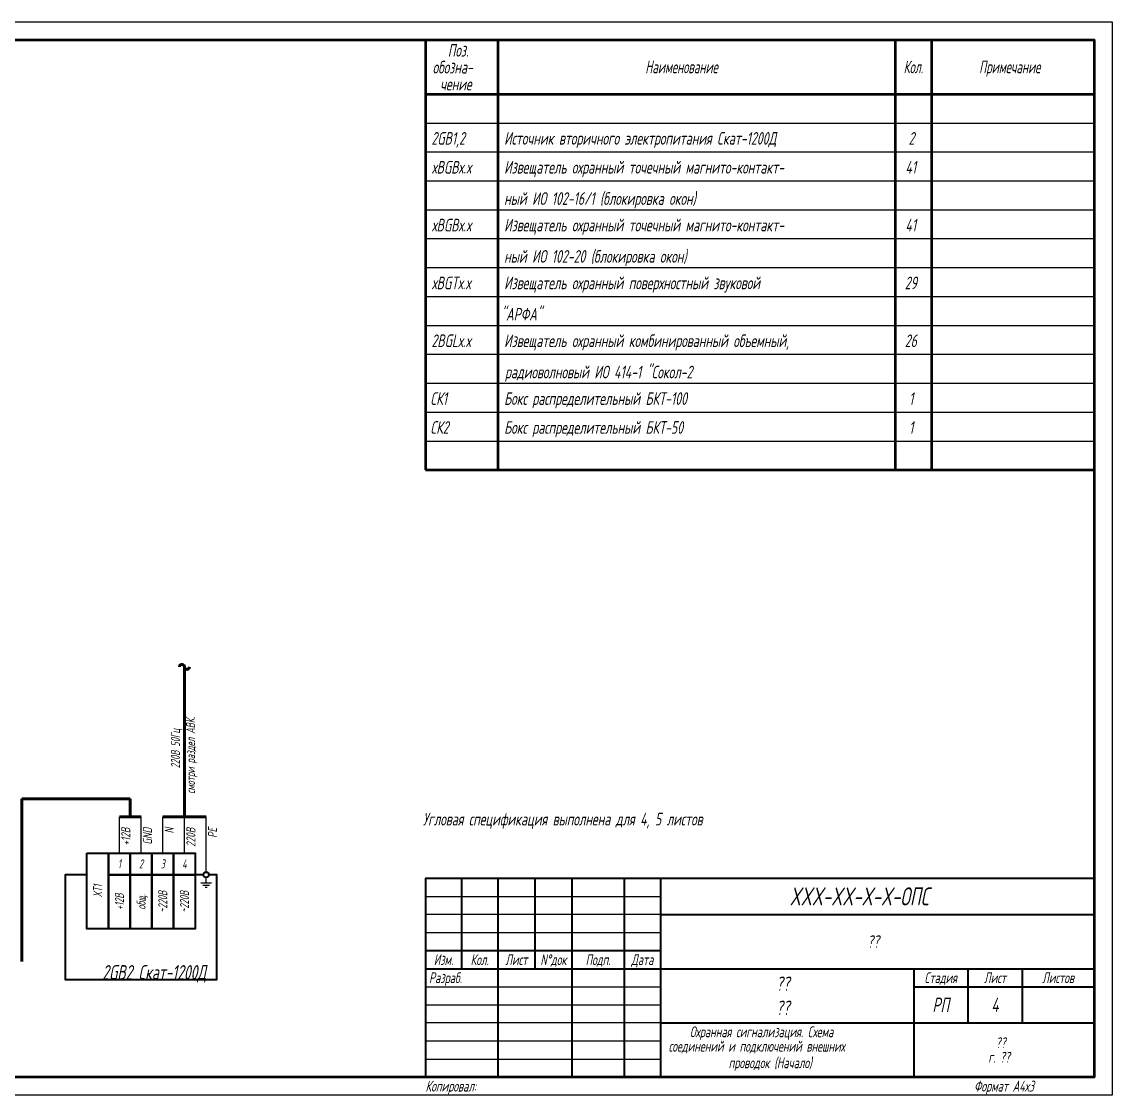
# Model space of a CAD drawing. Extents: x 0 to 1720, y -2086 to 3873.
# Drawn here: x 538.3 to 840, y 2682 to 2979 of the extents above; entities that cross this region are included whole.
import ezdxf
from ezdxf.enums import TextEntityAlignment as Align

# ---------------------------------------------------------------- set-up
doc = ezdxf.new("R2010")
doc.units = 0
for name, color, linetype, lineweight in [('EL_DEVICE', 1, 'Continuous', 40), ('EL_KABLE', 9, 'Continuous', 60), ('TABLE', 7, 'Continuous', 50)]:
    doc.layers.add(name, color=color, linetype=linetype, lineweight=lineweight)
for name, color, linetype in [('EL_WIRES', 3, 'Continuous'), ('FORMAT', 134, 'Continuous'), ('TEXT', 4, 'Continuous'), ('WINOSKA', 251, 'Continuous')]:
    doc.layers.add(name, color=color, linetype=linetype)
doc.styles.add('R2_5', font='romant.shx', dxfattribs={"width": 0.65, "oblique": 12, "height": 2.5})

# ---------------------------------------------------------------- blocks, each defined once
blk = doc.blocks.new('Break')
for centre, start, end in [((-0.7, 0), 0, 180), ((0.7, 0), 180, 0)]:
    blk.add_arc(centre, 0.7, start, end)

msp = doc.modelspace()

# ---------------------------------------------------------------- linework, layer by layer
at = {"layer": 'EL_DEVICE'}
for points in [[(556.33, 2749), (562.33, 2749), (562.33, 2728), (556.33, 2728)], [(562.33, 2749), (568.33, 2749), (568.33, 2743), (562.33, 2743)], [(568.33, 2749), (574.33, 2749), (574.33, 2743), (568.33, 2743)], [(574.33, 2749), (580.33, 2749), (580.33, 2743), (574.33, 2743)], [(580.33, 2749), (586.33, 2749), (586.33, 2743), (580.33, 2743)], [(562.33, 2743), (568.33, 2743), (568.33, 2728), (562.33, 2728)], [(568.33, 2743), (574.33, 2743), (574.33, 2728), (568.33, 2728)], [(574.33, 2743), (580.33, 2743), (580.33, 2728), (574.33, 2728)], [(580.33, 2743), (586.33, 2743), (586.33, 2728), (580.33, 2728)]]:
    msp.add_lwpolyline(points, close=True, dxfattribs=at)
for points in [[(556.33, 2743), (550.33, 2743), (550.33, 2714), (592.33, 2714), (592.33, 2743), (590.08, 2743)], [(588.58, 2743), (586.33, 2743)]]:
    msp.add_lwpolyline(points, dxfattribs=at)
msp.add_circle((589.33, 2743), 0.75, dxfattribs=at)
at = {"layer": 'EL_KABLE'}
for p, q in [((583.33, 2800.5), (583.33, 2759)), ((538.33, 2719), (538.33, 2764)), ((538.33, 2764), (568.33, 2764)), ((568.33, 2759), (568.33, 2764)), ((565.33, 2759), (571.33, 2759)), ((589.33, 2759), (577.33, 2759))]:
    msp.add_line(p, q, dxfattribs=at)
at = {"layer": 'EL_WIRES'}
for p, q in [((565.33, 2749), (565.33, 2759)), ((571.33, 2749), (571.33, 2759)), ((577.33, 2749), (577.33, 2759)), ((583.33, 2749), (583.33, 2759)), ((589.33, 2743.75), (589.33, 2759))]:
    msp.add_line(p, q, dxfattribs=at)
at = {"layer": 'FORMAT', "lineweight": 40}
for p, q in [((660, 2742), (660, 2717)), ((670, 2742), (670, 2687)), ((680.31, 2742), (680.31, 2717)), ((690.5, 2742), (690.5, 2687)), ((705, 2742), (705, 2687)), ((715, 2742), (715, 2687)), ((715, 2732), (835, 2732)), ((650, 2722), (715, 2722)), ((650, 2717), (835, 2717)), ((785.08, 2717), (785.08, 2687)), ((800.08, 2717), (800.08, 2702)), ((815.08, 2717), (815.08, 2702)), ((785.08, 2712), (835, 2712)), ((715, 2702), (835, 2702))]:
    msp.add_line(p, q, dxfattribs=at)
at = {"layer": 'FORMAT', "lineweight": -3}
for p, q in [((650, 2737), (715, 2737)), ((715, 2732), (650, 2732)), ((650, 2727), (715, 2727)), ((650, 2712), (715, 2712)), ((650, 2707), (715, 2707)), ((715, 2702), (650, 2702)), ((650, 2697), (715, 2697)), ((650, 2692), (715, 2692))]:
    msp.add_line(p, q, dxfattribs=at)
at = {"layer": 'FORMAT'}
msp.add_lwpolyline([(0, 2979), (840, 2979), (840, 2682), (0, 2682)], close=True, dxfattribs=at)
at = {"layer": 'FORMAT', "lineweight": 50}
msp.add_lwpolyline([(20, 2687), (20, 2974), (835, 2974), (835, 2687)], close=True, dxfattribs=at)
at = {"layer": 'FORMAT', "lineweight": 40}
msp.add_lwpolyline([(650, 2687), (835, 2687), (835, 2742), (650, 2742)], close=True, dxfattribs=at)
at = {"layer": 'TABLE'}
for p, q in [((650, 2974), (650, 2855)), ((670, 2974), (670, 2855)), ((780, 2974), (780, 2855)), ((790, 2974), (790, 2855)), ((650, 2959), (835, 2959)), ((650, 2855), (835, 2855))]:
    msp.add_line(p, q, dxfattribs=at)
at = {"layer": 'TEXT'}
for p, q in [((589.33, 2740.76), (589.33, 2742.25)), ((587.83, 2740.76), (590.83, 2740.76)), ((588.44, 2740.15), (590.23, 2740.15)), ((589.05, 2739.54), (589.61, 2739.54))]:
    msp.add_line(p, q, dxfattribs=at)
at = {"layer": 'WINOSKA'}
for p, q in [((650, 2951), (835, 2951)), ((650, 2943), (835, 2943)), ((650, 2935), (835, 2935)), ((650, 2927), (835, 2927)), ((650, 2919), (835, 2919)), ((650, 2911), (835, 2911)), ((650, 2903), (835, 2903)), ((650, 2895), (835, 2895)), ((650, 2887), (835, 2887)), ((650, 2879), (835, 2879)), ((650, 2871), (835, 2871)), ((650, 2863), (835, 2863))]:
    msp.add_line(p, q, dxfattribs=at)

# ---------------------------------------------------------------- block references
at = {"layer": 'EL_KABLE'}
msp.add_blockref('Break', (583.33, 2800.5), dxfattribs=at)

# ---------------------------------------------------------------- texts
at = {"layer": 'FORMAT', "style": 'R2_5', "oblique": 12, "width": 0.65}
for s, p in [('Изм.', (655, 2718)), ('Кол.', (665, 2718)), ('Лист', (675.16, 2718)), ('N%%dдок', (685.41, 2718)), ('Подп.', (697.75, 2718)), ('Дата', (710, 2718))]:
    msp.add_text(s, height=3, dxfattribs=at).set_placement(p, align=Align.CENTER)
for s, p in [('Разраб.', (651, 2713)), ('??', (807.79, 2695)), ('г. ??', (805.74, 2691))]:
    msp.add_text(s, height=3, dxfattribs=at).set_placement(p)
at = {"layer": 'FORMAT', "style": 'R2_5', "width": 0.65}
for s, height, oblique, p in [('Стадия', 3, 12, (792.58, 2714.5)), ('Лист', 3, 12, (807.58, 2714.5)), ('Листов', 3, 12, (825.04, 2714.5)), ('РП', 4, 12, (792.58, 2707)), ('Формат А4х3', 3, 15, (810.04, 2684.5))]:
    msp.add_text(s, height=height, dxfattribs=dict(at, oblique=oblique)).set_placement(p, align=Align.MIDDLE_CENTER)
at = {"layer": 'FORMAT', "style": 'R2_5', "oblique": 15, "width": 0.65}
msp.add_text('Копировал:', height=3, dxfattribs=at).set_placement((650, 2684.5), align=Align.MIDDLE_LEFT)
at = {"layer": 'TEXT', "style": 'R2_5', "oblique": 12, "width": 0.65}
for s, height, p in [('Поз.', 3.5, (656.2, 2969.36)), ('обозна-', 3.5, (652, 2964.69)), ('чение', 3.5, (654.08, 2960.02)), ('2GB1,2', 3.5, (651.67, 2945)), ('Источник вторичного электропитания Скат-1200Д', 3.5, (671.78, 2945)), ('2', 3.5, (783.67, 2945)), ('хBGBх.x', 3.5, (651.78, 2937)), ('Извещатель охранный точечный магнито-контакт-', 3.5, (671.78, 2937)), ('41', 3.5, (782.79, 2937)), ('ный ИО 102-16/1 (блокировка окон)', 3.5, (671.78, 2928.34)), ('хBGBх.x', 3.5, (651.78, 2921)), ('Извещатель охранный точечный магнито-контакт-', 3.5, (671.78, 2921)), ('41', 3.5, (782.79, 2921)), ('ный ИО 102-20 (блокировка окон)', 3.5, (671.78, 2912.34)), ('хBGTх.x', 3.5, (651.78, 2905)), ('Извещатель охранный поверхностный звуковой', 3.5, (671.78, 2905)), ('29', 3.5, (782.62, 2905)), ('"АРФА"', 3.5, (670.93, 2896.34)), ('2BGLх.x', 3.5, (651.67, 2889)), ('Извещатель охранный комбинированный объемный,', 3.5, (671.78, 2889)), ('26', 3.5, (782.62, 2889)), ('радиоволновый ИО 414-1 "Сокол-2', 3.5, (672, 2880.34)), ('СК1', 3.5, (651.39, 2873)), ('Бокс распределительный БКТ-100', 3.5, (671.78, 2873)), ('1', 3.5, (783.81, 2873)), ('СК2', 3.5, (651.39, 2865)), ('Бокс распределительный БКТ-50', 3.5, (671.78, 2865)), ('1', 3.5, (783.81, 2865)), ('Угловая спецификация выполнена для 4, 5 листов', 3.5, (649.31, 2756.63)), ('XXX-XX-X-X-ОПС', 5, (750.77, 2734.5)), ('??', 3.5, (772.28, 2722.75)), ('??', 4, (747.05, 2710.83)), ('??', 4, (747.05, 2704.17)), ('Охранная сигнализация. Схема', 3, (723.17, 2698.04)), ('соединений и подключений внешних', 3, (717.29, 2694.04)), ('проводок (Начало)', 3, (733.88, 2689.46))]:
    msp.add_text(s, height=height, dxfattribs=at).set_placement(p)
at = {"layer": 'TEXT', "style": 'R2_5', "oblique": 12, "width": 0.6}
for s, p in [('Наименование', (720.85, 2964.76)), ('Кол.', (784.98, 2964.76)), ('Примечание', (811.65, 2964.76))]:
    msp.add_text(s, height=3.5, dxfattribs=at).set_placement(p, align=Align.CENTER)
at = {"layer": 'TEXT', "style": 'R2_5', "oblique": 12, "width": 0.65}
for s, p in [('смотри раздел АВК.', (586.25, 2765.41)), ('220В 50Гц', (582.08, 2772.45))]:
    msp.add_text(s, height=2.5, rotation=90, dxfattribs=at).set_placement(p)
at = {"layer": 'TEXT', "style": 'R2_5', "oblique": 12, "width": 0.7}
for s, p in [('+12В', (565.85, 2756)), ('GND', (571.85, 2756)), ('N', (577.85, 2756)), ('220В', (583.85, 2756)), ('PE', (589.85, 2756))]:
    msp.add_text(s, height=2.5, rotation=90, dxfattribs=at).set_placement(p, align=Align.TOP_RIGHT)
at = {"layer": 'TEXT', "style": 'R2_5', "oblique": 12, "width": 0.65}
for s, height, p in [('1', 2.5, (565.33, 2746)), ('2', 2.5, (571.33, 2746)), ('3', 2.5, (577.33, 2746)), ('4', 2.5, (583.33, 2746)), ('4', 4, (807.58, 2707))]:
    msp.add_text(s, height=height, dxfattribs=at).set_placement(p, align=Align.MIDDLE_CENTER)
for s, p in [('XТ1', (559.33, 2738.5)), ('+12В', (565.33, 2735.5)), ('общ.', (571.33, 2735.5)), ('~220В', (577.33, 2735.5)), ('~220В', (583.33, 2735.5))]:
    msp.add_text(s, height=2.5, rotation=90, dxfattribs=at).set_placement(p, align=Align.MIDDLE_CENTER)
msp.add_text('2GB2 Скат-1200Д', height=4, dxfattribs=at).set_placement((589.33, 2714), align=Align.RIGHT)

doc.saveas('drawing.dxf')
